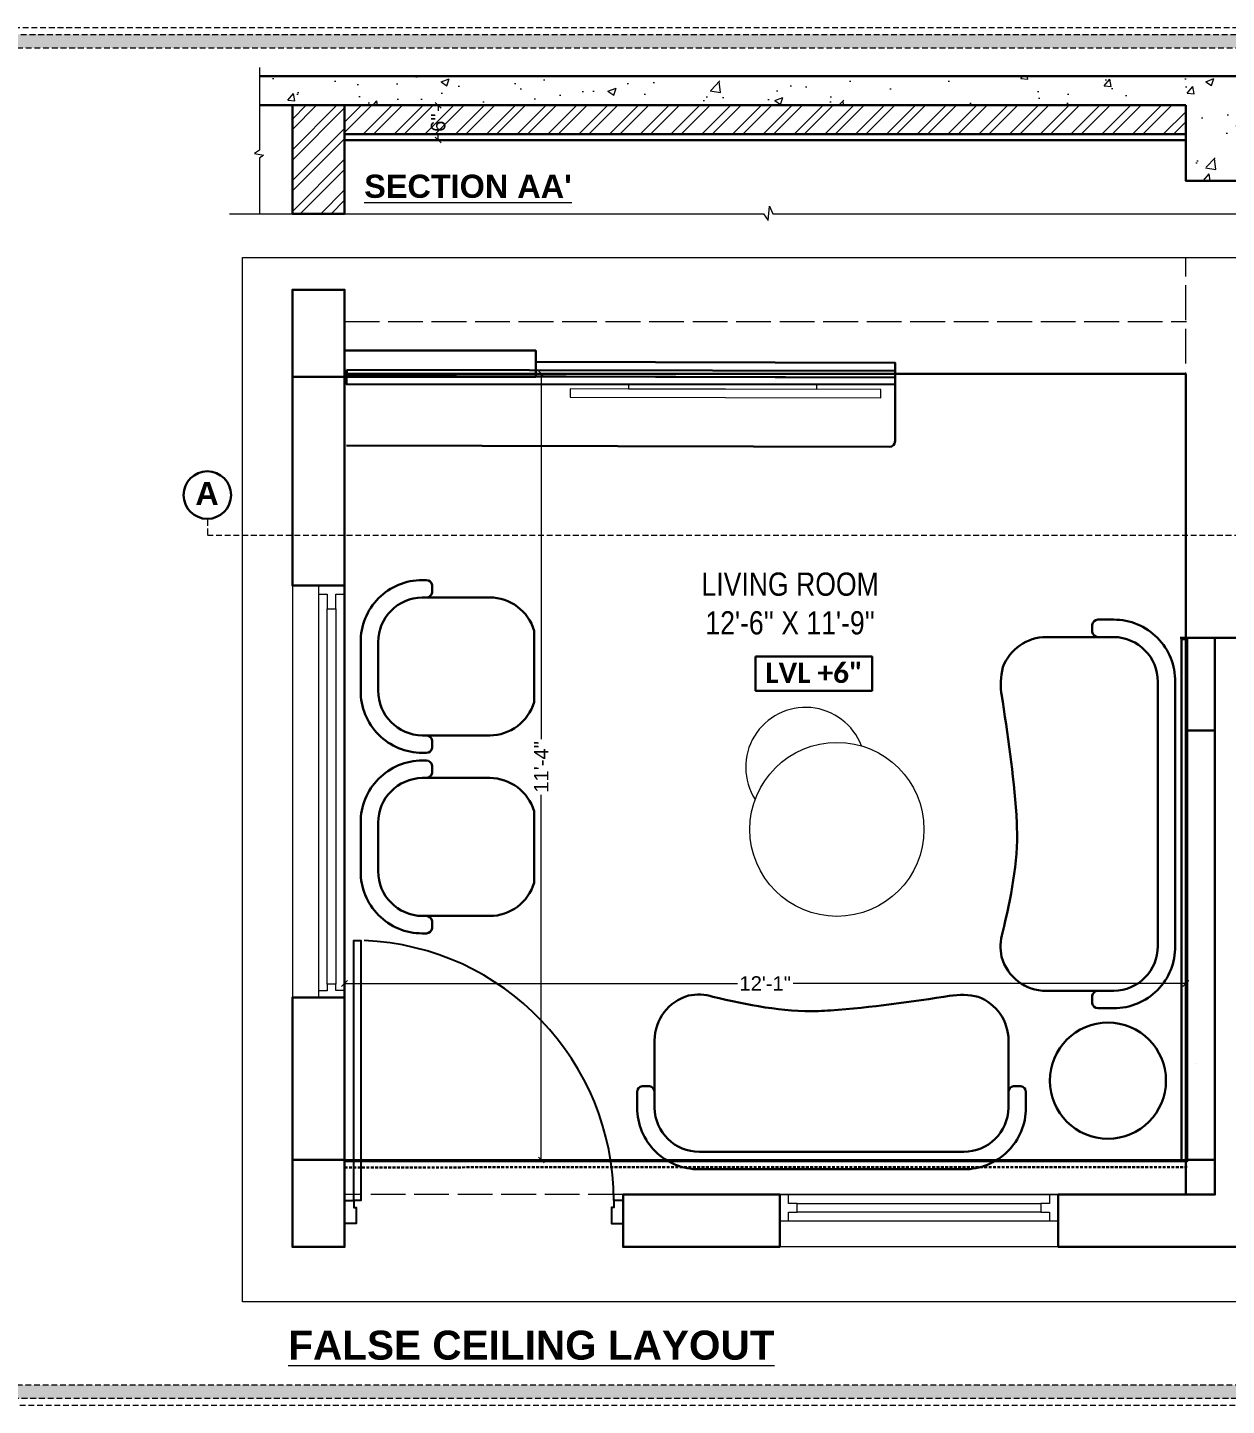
# Model space of a CAD drawing. Header units: millimetres. Extents: x 35877 to 3066687, y -650199 to -40525.
# Drawn here: x 147980.7 to 148187.3, y -179339.3 to -179101.8 of the extents above; entities that cross this region are included whole.
import ezdxf

# ---------------------------------------------------------------- set-up
doc = ezdxf.new("R2010")
doc.units = ezdxf.units.MM
doc.header["$MEASUREMENT"] = 0
doc.header["$PDMODE"] = 35
for name, pattern in [('00 . GROUND FLOOR$0$DASHED', [0.75, 0.5, -0.25]), ('ACAD_ISO02W100', [15, 12, -3]), ('DASHED', [0.75, 0.5, -0.25]), ('DASHEDX2', [1.5, 1, -0.5])]:
    doc.linetypes.add(name, pattern=pattern)
doc.layers.get('Defpoints').update_dxf_attribs({"color": 220})
for name, color, linetype in [('AR DOOR', 40, 'Continuous'), ('AR ELE-5', 134, 'Continuous'), ('AR HATCH-7', 7, 'Continuous'), ('Labels and Texts', 8, 'Continuous'), ('str coll', 6, 'Continuous')]:
    doc.layers.add(name, color=color, linetype=linetype)
for name, color, linetype, lineweight in [('COLUMN', 1, 'Continuous', 30), ('DIM.', 250, 'Continuous', 13), ('dim05', 1, 'Continuous', 13), ('Dimension', 10, 'DASHEDX2', 20), ('FALSE CEILING', 6, 'Continuous', 30), ('FIRST FLOOR ( TEXT )', 7, 'Continuous', 9), ('FUR', 250, 'Continuous', 0), ('FURNITURE', 32, 'Continuous', 9), ('furniture dimensions', 1, 'DASHED', 0), ('FURNITURE-1', 252, 'Continuous', 13), ('GDR_FLOATING COLUMN', 3, 'Continuous', 18), ('GROUND FLOOR', 7, 'Continuous', 9), ('GROUND FLOOR  ( PLINE )', 251, 'Continuous', 30), ('GROUND FLOOR ( DW_RAIL )', 7, 'Continuous', 9), ('Labelling', 1, 'Continuous', 25), ('NAME PLATE', 7, 'Continuous', 25), ('SECTION ( SLAB PLine )', 104, 'Continuous', 30), ('wall', 7, 'Continuous', 30), ('XX~SLAB ( BEAM )~ ( DIM )', 7, 'Continuous', 9)]:
    doc.layers.add(name, color=color, linetype=linetype, lineweight=lineweight)
doc.styles.add('Arial', font='arial.ttf')
doc.styles.add('century g', font='GOTHIC.TTF')
doc.styles.add('KATHA', font='swissc.ttf')
doc.styles.get("Standard").update_dxf_attribs({"font": 'arial.ttf', "height": 6})
doc.dimstyles.new('ISO-25', dxfattribs={"dimtxt": 2.5, "dimasz": 1, "dimexe": 0.5, "dimexo": 1, "dimtad": 0, "dimdec": 1, "dimlunit": 4, "dimtxsty": 'Standard', "dimblk": 'OBLIQUE', "dimcen": 2.5, "dimclrd": 1, "dimclre": 1, "dimclrt": 5, "dimadec": 0, "dimazin": 0, "dimtfac": 1, "dimtdec": 1, "dimtmove": 0, "dimatfit": 3, "dimfxl": 1, "dimlwd": -1, "dimarcsym": 0})

# ---------------------------------------------------------------- blocks, each defined once
blk = doc.blocks.new('*U20')
for points in [[(0, 0), (0, 1120), (30, 1120), (30, 0)], [(-40, 0), (0, 0), (0, -30), (10, -30), (10, -100), (-40, -100)], [(1160, 0), (1120, 0), (1120, -30), (1110, -30), (1110, -100), (1160, -100)]]:
    blk.add_lwpolyline(points, close=True)
at = {"layer": 'AR ELE-5', "linetype": 'ByBlock', "ltscale": 15}
blk.add_arc((-1.6, -0.7), 1121.6, 0.03474, 87.62699, dxfattribs=at)
blk = doc.blocks.new('_Oblique')
at = {"layer": 'wall', "color": 0, "lineweight": -2}
blk.add_line((-0.5, -0.5), (0.5, 0.5), dxfattribs=at)
blk = doc.blocks.new('*D577')
at = {"layer": 'Defpoints', "color": 0, "lineweight": 0, "transparency": 16777216}
for p in [(148051.44, -179115.19, 0.05), (148051.44, -179121.19, 0.05), (148051.44, -179121.19)]:
    blk.add_point(p, dxfattribs=at)
at = {"layer": 'dim05', "color": 1, "linetype": 'Continuous', "transparency": 16777216}
for p, q in [((148051.44, -179115.19), (148051.44, -179116.12)), ((148051.44, -179121.19), (148051.44, -179120.25))]:
    blk.add_line(p, q, dxfattribs=at)
at = {"layer": 'dim05', "color": 1, "linetype": 'Continuous', "lineweight": -2, "transparency": 16777216}
for p, q in [((148052.44, -179115.19), (148051.94, -179115.19)), ((148052.44, -179121.19), (148051.94, -179121.19))]:
    blk.add_line(p, q, dxfattribs=at)
at = {"layer": 'dim05', "color": 1, "transparency": 16777216}
for p, rotation in [((148051.44, -179115.19), 90), ((148051.44, -179121.19), 270)]:
    blk.add_blockref('_Oblique', p, dxfattribs=dict(at, rotation=rotation))
at = {"layer": 'dim05', "color": 5, "lineweight": 25, "transparency": 16777216, "insert": (148051.44, -179118.19), "char_height": 2.5, "attachment_point": 5, "rotation": 90, "style": 'Arial'}
blk.add_mtext('6"', dxfattribs=at)
blk = doc.blocks.new('*D896')
at = {"layer": 'Defpoints', "color": 0, "lineweight": 0, "transparency": 16777216}
for p in [(148062.34, -179161.48, 0.05), (148062.34, -179297.02, 0.05), (148069.2, -179297.02)]:
    blk.add_point(p, dxfattribs=at)
at = {"layer": 'dim05', "color": 1, "linetype": 'Continuous', "lineweight": -2, "transparency": 16777216}
for p, q in [((148063.34, -179161.48), (148069.7, -179161.48)), ((148063.34, -179297.02), (148069.7, -179297.02))]:
    blk.add_line(p, q, dxfattribs=at)
at = {"layer": 'dim05', "color": 1, "linetype": 'Continuous', "transparency": 16777216}
for p, q in [((148069.2, -179161.48), (148069.2, -179224.45)), ((148069.2, -179297.02), (148069.2, -179234.05))]:
    blk.add_line(p, q, dxfattribs=at)
at = {"layer": 'dim05', "color": 1, "transparency": 16777216}
for p, rotation in [((148069.2, -179161.48), 90), ((148069.2, -179297.02), 270)]:
    blk.add_blockref('_Oblique', p, dxfattribs=dict(at, rotation=rotation))
at = {"layer": 'dim05', "color": 5, "lineweight": 25, "transparency": 16777216, "insert": (148069.2, -179229.25), "char_height": 2.5, "attachment_point": 5, "rotation": 90, "style": 'Arial'}
blk.add_mtext('11\'-4"', dxfattribs=at)
blk = doc.blocks.new('*D897')
at = {"layer": 'Defpoints', "color": 0, "lineweight": 0, "transparency": 16777216}
for p in [(148180.3, -179266.58, 0.05), (148180.3, -179266.58), (148035.3, -179267.78, 0.05)]:
    blk.add_point(p, dxfattribs=at)
at = {"layer": 'dim05', "color": 1, "linetype": 'Continuous', "lineweight": -2, "transparency": 16777216}
for p, q in [((148035.3, -179266.78), (148035.3, -179266.08)), ((148180.3, -179265.58), (148180.3, -179266.08))]:
    blk.add_line(p, q, dxfattribs=at)
at = {"layer": 'dim05', "color": 1, "linetype": 'Continuous', "transparency": 16777216}
for p, q in [((148035.3, -179266.58), (148103, -179266.58)), ((148180.3, -179266.58), (148112.6, -179266.58))]:
    blk.add_line(p, q, dxfattribs=at)
at = {"layer": 'dim05', "color": 1, "transparency": 16777216, "rotation": 180}
blk.add_blockref('_Oblique', (148035.3, -179266.58), dxfattribs=at)
at = {"layer": 'dim05', "color": 1, "transparency": 16777216}
blk.add_blockref('_Oblique', (148180.3, -179266.58), dxfattribs=at)
at = {"layer": 'dim05', "color": 5, "lineweight": 25, "transparency": 16777216, "insert": (148107.8, -179266.58), "char_height": 2.5, "attachment_point": 5, "style": 'Arial'}
blk.add_mtext('12\'-1"', dxfattribs=at)

msp = doc.modelspace()

# ---------------------------------------------------------------- hatches: boundary and pattern name
at = {"layer": 'AR HATCH-7', "lineweight": 0, "true_color": 0x939598, "transparency": 33554687}
h = msp.add_hatch(dxfattribs=at)
h.set_pattern_fill('ANSI32', color=252, scale=10)
h.set_pattern_definition([(45, (30.029, 227.097), (-2.65165043, 2.65165043), []), (45, (31.7967, 227.097), (-2.65165043, 2.65165043), [])])
h.paths.add_polyline_path([(148035.3013, -179115.1863), (148026.3013, -179115.1863), (148026.3013, -179133.8875), (148035.3013, -179133.8875)])
at = {"layer": 'Dimension', "true_color": 0xd39e00, "transparency": 33554687}
h = msp.add_hatch(color=42, dxfattribs=at)
h.paths.add_polyline_path([(147964.5076, -179102.964), (147964.5076, -179338.1464), (148298.6327, -179338.1464), (148298.6327, -179102.964)])
h.paths.add_polyline_path([(147966.8526, -179105.309), (148296.2877, -179105.309), (148296.2877, -179335.8015), (147966.8526, -179335.8015)], flags=16)
at = {"layer": 'FURNITURE-1', "lineweight": 0, "true_color": 0xc7c8ca, "transparency": 33554687}
h = msp.add_hatch(dxfattribs=at)
h.set_pattern_fill('AR-CONC', color=9, scale=2)
h.set_pattern_definition([(50, (30.029, 227.097), (14.34520365, -1.2550427), [1.5, -16.5]), (355, (30.029, 227.097), (-2.7750267, 15.0438427), [1.2, -13.2]), (100.4514445, (31.224, 226.992), (11.5701769, 13.7887998), [1.2748038, -14.0228422]), (46.1842, (30.029, 231.097), (21.3448266, -3.3103856), [2.25, -24.75]), (96.635635, (31.808, 230.82), (18.693239, 19.482372), [1.9122068, -21.0342752]), (351.184164, (30.03, 231.097), (18.693239, 19.482372), [1.8, -19.8]), (21, (32.029, 230.097), (11.93814104, -8.0523778), [1.5, -16.5]), (326, (32.029, 230.097), (4.8663066, 14.5030009), [1.2, -13.2]), (71.451445, (33.024, 229.426), (16.8044475, 6.45062306), [1.2748038, -14.0228422]), (37.5, (30.029, 227.097), (0.24319711, 6.65787708), [0, -13.04, 0, -13.4, 0, -13.25]), (7.5, (30.029, 227.097), (5.26139075, 7.88823424), [0, -7.64, 0, -12.74, 0, -5.05]), (327.5, (25.569, 227.097), (10.67644872, -0.45109743), [0, -5, 0, -15.6, 0, -20.7]), (317.5, (23.569, 227.097), (11.6637234, 2.00209965), [0, -6.5, 0, -10.36, 0, -14.7])])
h.paths.add_polyline_path([(148189.3013, -179115.1863), (148194.4168, -179115.1863), (148194.4168, -179110.1863), (148020.6179, -179110.1863), (148020.6179, -179115.1863), (148180.3013, -179115.1863), (148180.3013, -179128.1863), (148189.3013, -179128.1863)])
at = {"layer": 'FURNITURE-1', "lineweight": 0, "transparency": 33554572}
h = msp.add_hatch(dxfattribs=at)
h.set_pattern_fill('ANSI32', color=6, scale=10)
h.set_pattern_definition([(45, (-116.5343, 1587.7384), (-2.65165043, 2.65165043), []), (45, (-114.7665, 1587.7384), (-2.65165043, 2.65165043), [])])
h.paths.add_polyline_path([(148180.3013, -179115.1863), (148035.3013, -179115.1863), (148035.3013, -179120.1863), (148180.3013, -179120.1863)])

# ---------------------------------------------------------------- linework, layer by layer
at = {"color": 9, "lineweight": 9, "true_color": 0xc7c8ca, "transparency": 33554687, "elevation": 0.0495}
for points in [[(148127.7062, -179165.6393), (148127.7099, -179164.1926), (148074.1662, -179164.0543), (148074.1625, -179165.501)], [(148116.6741, -179164.1517), (148116.6761, -179163.3857), (148084.2393, -179163.302), (148084.2373, -179164.0679)]]:
    msp.add_lwpolyline(points, close=True, dxfattribs=at)
at = {"layer": 'COLUMN', "transparency": 33554687, "elevation": 0.0495}
for points in [[(148026.3013, -179146.979), (148035.3013, -179146.979), (148035.3013, -179161.979), (148026.3013, -179161.979)], [(148026.3013, -179296.979), (148035.3013, -179296.979), (148035.3013, -179311.979), (148026.3013, -179311.979)]]:
    msp.add_lwpolyline(points, close=True, dxfattribs=at)
at = {"layer": 'Dimension', "color": 42, "true_color": 0xd39e00, "transparency": 33554687, "elevation": 0.2925}
for points in [[(147963.3351, -179101.7915), (148299.8052, -179101.7915), (148299.8052, -179339.3189), (147963.3351, -179339.3189)], [(147964.5076, -179102.964), (148298.6327, -179102.964), (148298.6327, -179338.1464), (147964.5076, -179338.1464)], [(147966.8526, -179105.309), (148296.2877, -179105.309), (148296.2877, -179335.8015), (147966.8526, -179335.8015)]]:
    msp.add_lwpolyline(points, close=True, dxfattribs=at)
at = {"layer": 'FALSE CEILING', "color": 1, "linetype": 'DASHEDX2', "lineweight": 0, "transparency": 33554687, "elevation": 4.2221}
msp.add_lwpolyline([(148011.6637, -179186.6585), (148011.6637, -179189.2993), (148197.6197, -179189.2993), (148197.6197, -179186.4728)], dxfattribs=at)
at = {"layer": 'FUR', "transparency": 33554687}
msp.add_line((148182.1701, -179280.2903, 0.0495), (148182.1701, -179280.2903, 0.0495), dxfattribs=at)
msp.add_line((148182.1701, -179280.2903, 0.0495), (148182.1701, -179280.2903, 0.0495), dxfattribs=at)
at = {"layer": 'FURNITURE', "color": 9, "lineweight": 30, "true_color": 0xc7c8ca, "transparency": 33554687}
for p, q in [((148130.1871, -179173.0918, 0.0495), (148130.2155, -179162.0919, 0.0495)), ((148035.6373, -179173.8568, 0.0495), (148129.1845, -179174.0892, 0.0495)), ((148180.3013, -179206.979, 0.0495), (148179.3013, -179206.979, 0.0495)), ((148035.304, -179302.979, 0.0495), (148035.3013, -179296.9963, 0.0495)), ((148035.3014, -179297.0175, 0.0495), (148180.3013, -179297.0175, 0.0495)), ((148035.3189, -179297.2819, 0.0495), (148180.5511, -179297.2149, 0.0495))]:
    msp.add_line(p, q, dxfattribs=at)
at = {"layer": 'FURNITURE', "color": 9, "lineweight": 30, "true_color": 0xc7c8ca, "transparency": 16777216}
for p, q in [((148048.6997, -179197.0295, 2.255), (148049.402, -179197.0295, 2.255)), ((148048.6997, -179200.0295, 2.255), (148049.402, -179200.0295, 2.255)), ((148060.3134, -179200.0295, 1.3684), (148049.402, -179200.0295, 2.255)), ((148050.402, -179199.1536, 2.255), (148050.402, -179197.9053, 2.255)), ((148164.1624, -179205.9807, 3.7496), (148164.1624, -179204.7324, 3.7496)), ((148167.8647, -179203.8566, 3.7496), (148165.1624, -179203.8566, 3.7496)), ((148067.9805, -179205.7627, 0.0093), (148067.9805, -179218.0823, 0.0093)), ((148156.251, -179206.8566, 2.8629), (148165.1624, -179206.8566, 3.7496)), ((148167.8647, -179206.8566, 3.7496), (148165.1624, -179206.8566, 3.7496)), ((148038.0884, -179207.5371, -1.3629), (148038.0884, -179216.3079, 1.462)), ((148041.0884, -179207.7455, -5.565), (148041.0884, -179216.0995, -2.9092)), ((148178.476, -179214.3642, 0.1316), (148178.476, -179260.349, 2.9565)), ((148175.476, -179214.5726, -4.0705), (148175.476, -179260.1406, -1.4147)), ((148048.6997, -179223.8155, 0.8959), (148049.402, -179223.8155, 0.8959)), ((148060.3134, -179223.8155, 1.3684), (148049.402, -179223.8155, 2.255)), ((148050.402, -179224.6914, 2.255), (148050.402, -179225.9397, 2.255)), ((148048.6997, -179226.8155, 0.8959), (148049.402, -179226.8155, 0.8959)), ((148048.6997, -179228.1555, 2.255), (148049.402, -179228.1555, 2.255)), ((148050.402, -179230.2797, 2.255), (148050.402, -179229.0314, 2.255)), ((148048.6997, -179231.1555, 2.255), (148049.402, -179231.1555, 2.255)), ((148060.3134, -179231.1555, 1.3684), (148049.402, -179231.1555, 2.255)), ((148067.9805, -179236.8887, 0.0093), (148067.9805, -179249.2083, 0.0093)), ((148038.0884, -179238.6631, -1.3629), (148038.0884, -179247.434, 1.462)), ((148041.0884, -179238.8715, -5.565), (148041.0884, -179247.2255, -2.9092)), ((148048.6997, -179254.9416, 0.8959), (148049.402, -179254.9416, 0.8959)), ((148060.3134, -179254.9416, 1.3684), (148049.402, -179254.9416, 2.255)), ((148050.402, -179255.8174, 2.255), (148050.402, -179257.0657, 2.255)), ((148048.6997, -179257.9416, 0.8959), (148049.402, -179257.9416, 0.8959)), ((148156.251, -179267.8566, 2.8629), (148165.1624, -179267.8566, 3.7496)), ((148164.1624, -179268.7324, 3.7496), (148164.1624, -179269.9807, 3.7496)), ((148167.8647, -179267.8566, 2.3904), (148165.1624, -179267.8566, 2.3904)), ((148167.8647, -179270.8566, 2.3904), (148165.1624, -179270.8566, 2.3904)), ((148088.7345, -179276.3791, 2.8629), (148088.7345, -179285.2905, 3.7496)), ((148149.7345, -179276.3791, 2.8629), (148149.7345, -179285.2905, 3.7496)), ((148085.7345, -179287.9928, 2.3904), (148085.7345, -179285.2905, 2.3904)), ((148087.8587, -179284.2905, 3.7496), (148086.6104, -179284.2905, 3.7496)), ((148088.7345, -179287.9928, 2.3904), (148088.7345, -179285.2905, 2.3904)), ((148149.7345, -179287.9928, 3.7496), (148149.7345, -179285.2905, 3.7496)), ((148150.6104, -179284.2905, 3.7496), (148151.8587, -179284.2905, 3.7496)), ((148152.7345, -179287.9928, 3.7496), (148152.7345, -179285.2905, 3.7496)), ((148142.0185, -179295.6041, -4.0705), (148096.4506, -179295.6041, -1.4147)), ((148142.2269, -179298.6041, 0.1316), (148096.2421, -179298.6041, 2.9565))]:
    msp.add_line(p, q, dxfattribs=at)
at = {"layer": 'FURNITURE', "color": 18, "lineweight": 0, "true_color": 0x000000, "transparency": 33554687, "elevation": 0.0549}
msp.add_lwpolyline([(148017.7073, -179141.4203), (148206.0881, -179141.4203), (148206.0881, -179321.4596), (148017.7073, -179321.4596)], close=True, dxfattribs=at)
at = {"layer": 'FURNITURE', "color": 9, "lineweight": 30, "true_color": 0xc7c8ca, "transparency": 33554687, "elevation": 0.0495}
msp.add_lwpolyline([(148068.208, -179159.4405), (148130.2235, -179159.5997), (148130.2119, -179162.0996), (148068.1964, -179161.9405), (148068.1964, -179161.9395)], dxfattribs=at)
for points in [[(148035.671, -179160.7806), (148130.2155, -179160.9906), (148130.2155, -179162.0919), (148035.6683, -179161.8565)], [(148179.5516, -179207.2311), (148180.5516, -179207.2311), (148180.5516, -179297.2251), (148179.5516, -179297.2251)]]:
    msp.add_lwpolyline(points, close=True, dxfattribs=at)
at = {"layer": 'FURNITURE', "color": 9, "lineweight": 25, "true_color": 0xc7c8ca, "transparency": 33554687, "elevation": 0.0495}
msp.add_lwpolyline([(148035.6747, -179161.8555), (148130.2119, -179162.0996), (148130.2119, -179163.3439), (148035.6709, -179163.3439)], close=True, dxfattribs=at)
at = {"layer": 'FURNITURE', "color": 9, "true_color": 0xc7c8ca, "transparency": 33554687}
msp.add_circle((148120.1609, -179240.0106, 0.1188), 15, dxfattribs=at)
at = {"layer": 'FURNITURE', "color": 9, "lineweight": 30, "true_color": 0xc7c8ca, "transparency": 16777216}
msp.add_circle((148166.8792, -179283.3334), 10.0007, dxfattribs=at)
at = {"layer": 'FURNITURE', "color": 9, "lineweight": 30, "true_color": 0xc7c8ca, "transparency": 33554687}
msp.add_arc((148129.1871, -179173.0893, 0.0495), 1, 269.852004, 359.852004, dxfattribs=at)
at = {"layer": 'FURNITURE', "color": 9, "lineweight": 30, "true_color": 0xc7c8ca, "transparency": 16777216}
for centre, radius, start, end in [((148048.6997, -179207.6413, 0.8959), 10.6118, 90, 180.562696), ((148049.402, -179198.0383, 0.8959), 1.0088, 7.573003, 90), ((148048.8052, -179207.7455, 0.8959), 7.7169, 90.900455, 180), ((148049.402, -179199.0207, 0.8959), 1.0088, 270, 352.426997), ((148060.2934, -179208.0494, 1.3684), 8.02, 16.566668, 89.857319), ((148165.1624, -179204.8654, 2.3904), 1.0088, 90, 172.426997), ((148167.8647, -179214.4684, 2.3904), 10.6118, 359.437304, 90), ((148156.271, -179214.8765, 4.2221), 8.02, 90.142681, 159.426293), ((148165.1624, -179205.8478, 2.3904), 1.0088, 187.573003, 270), ((148167.7592, -179214.5726, 2.3904), 7.7169, 0, 89.099545), ((148160.7982, -179214.9744, 4.2221), 12.384, 166.380272, 189.494728), ((148048.6997, -179216.2037, 0.8959), 10.6118, 179.437304, 270), ((148048.8052, -179216.0995, 0.8959), 7.7169, 180, 269.099545), ((148060.2934, -179215.7956, 1.3684), 8.02, 270.142681, 343.433332), ((148049.402, -179224.8243, 0.8959), 1.0088, 7.573003, 90), ((148049.402, -179225.8067, 0.8959), 1.0088, 270, 352.426997), ((148048.6997, -179238.7673, 0.8959), 10.6118, 90, 180.562696), ((148049.402, -179229.1643, 0.8959), 1.0088, 7.573003, 90), ((148049.402, -179230.1467, 0.8959), 1.0088, 270, 352.426997), ((148048.8052, -179238.8715, 0.8959), 7.7169, 90.900455, 180), ((148060.2934, -179239.1755, 1.3684), 8.02, 16.566668, 89.857319), ((148048.6997, -179247.3297, 0.8959), 10.6118, 179.437304, 270), ((148048.8052, -179247.2255, 0.8959), 7.7169, 180, 269.099545), ((148060.2934, -179246.9216, 1.3684), 8.02, 270.142681, 343.433332), ((148049.402, -179255.9504, 0.8959), 1.0088, 7.573003, 90), ((148049.402, -179256.9328, 0.8959), 1.0088, 270, 352.426997), ((148156.4923, -179260.2511, -1.3219), 8.1339, 162.618345, 192.466718), ((148167.8647, -179260.2448, 2.3904), 10.6118, 270, 0.562696), ((148167.7592, -179260.1406, 2.3904), 7.7169, 270.900455, 0), ((148156.271, -179259.8366, 2.8629), 8.02, 195.700879, 269.857319), ((148096.7545, -179276.3991, 2.8629), 8.02, 105.700879, 179.857319), ((148096.34, -179276.6205, -1.3219), 8.1339, 72.618345, 102.466718), ((148141.6168, -179280.9264, 4.2221), 12.384, 76.380272, 99.494728), ((148141.7146, -179276.3991, 4.2221), 8.02, 0.142681, 69.426293), ((148165.1624, -179268.8654, 2.3904), 1.0088, 90, 172.426997), ((148165.1624, -179269.8478, 2.3904), 1.0088, 187.573003, 270), ((148086.7433, -179285.2905, 2.3904), 1.0088, 97.573003, 180), ((148087.7257, -179285.2905, 2.3904), 1.0088, 0, 82.426997), ((148150.7433, -179285.2905, 2.3904), 1.0088, 97.573003, 180), ((148151.7257, -179285.2905, 2.3904), 1.0088, 0, 82.426997), ((148096.3463, -179287.9928, 2.3904), 10.6118, 180, 270.562696), ((148096.4506, -179287.8873, 2.3904), 7.7169, 180.900455, 270), ((148142.1227, -179287.9928, 2.3904), 10.6118, 269.437304, 0), ((148142.0185, -179287.8873, 2.3904), 7.7169, 270, 359.099545)]:
    msp.add_arc(centre, radius, start, end, dxfattribs=at)
at = {"layer": 'FURNITURE', "color": 9, "true_color": 0xc7c8ca, "transparency": 33554687}
msp.add_arc((148114.7521, -179229.2987, 0.1188), 10.3133, 20.909611, 212.672441, dxfattribs=at)
at = {"layer": 'FURNITURE', "color": 9, "lineweight": 30, "true_color": 0xc7c8ca, "transparency": 16777216}
for points in [[(148148.5369, -179216.7127, 3.8912), (148149.6008, -179223.5947, 2.6621), (148150.7219, -179231.1793, 1.4103), (148151.5417, -179245.1235, 1.5915), (148150.1379, -179251.8233, 0.1233), (148148.7299, -179257.8212, -1.3219)], [(148139.8785, -179268.665, 3.8912), (148132.9965, -179269.7289, 2.6621), (148125.4118, -179270.85, 1.4103), (148111.4676, -179271.6699, 1.5915), (148104.7678, -179270.266, 0.1233), (148098.7699, -179268.858, -1.3219)]]:
    msp.add_open_spline(points, degree=3, knots=[1.8844998, 1.8844998, 1.8844998, 1.8844998, 22.97733312, 25.09559381, 43.70575449, 43.70575449, 43.70575449, 43.70575449], dxfattribs=at)
at = {"layer": 'furniture dimensions', "color": 6, "linetype": 'Continuous', "lineweight": 30, "transparency": 33554687}
for p, q in [((148035.3014, -179297.0175, 0.0495), (148035.3013, -179161.479, 0.0495)), ((148180.3013, -179161.479, 0.0495), (148035.3013, -179161.479, 0.0495)), ((148180.3013, -179161.479, 0.0495), (148180.3013, -179297.0175, 0.0495)), ((148180.3013, -179297.0175, 0.0495), (148035.3013, -179297.0175, 0.0495))]:
    msp.add_line(p, q, dxfattribs=at)
at = {"layer": 'furniture dimensions', "color": 9, "linetype": 'Continuous', "lineweight": 0, "true_color": 0xc7c8ca, "transparency": 33554687, "elevation": 0.0495}
msp.add_lwpolyline([(148020.6179, -179108.6863), (148020.6179, -179122.9366), (148019.7745, -179123.5138), (148021.3049, -179123.7638), (148020.6179, -179124.3084), (148020.6179, -179133.8875)], dxfattribs=at)
at = {"layer": 'furniture dimensions', "color": 9, "linetype": 'Continuous', "lineweight": 0, "true_color": 0xc7c8ca, "transparency": 33554687}
msp.add_lwpolyline([(148015.484, -179133.8875), (148107.5324, -179133.8875), (148108.3107, -179135.068), (148108.5607, -179132.5864), (148109.1431, -179133.8875), (148201.3873, -179133.8875)], dxfattribs=at)
at = {"layer": 'FURNITURE-1', "color": 1, "linetype": 'ByBlock', "lineweight": 30, "transparency": 33554687}
msp.add_circle((148011.6462, -179182.3845), 4.0941, dxfattribs=at)
at = {"layer": 'GDR_FLOATING COLUMN', "color": 9, "linetype": '00 . GROUND FLOOR$0$DASHED', "lineweight": 30, "true_color": 0xc7c8ca, "transparency": 33554687}
msp.add_line((148035.3194, -179298.2819, 0.0495), (148180.55, -179298.2149, 0.0495), dxfattribs=at)
at = {"layer": 'GROUND FLOOR', "transparency": 33554687}
for p, q in [((148068.2448, -179157.479, 0.0495), (148035.3013, -179157.479, 0.0495)), ((148068.2448, -179157.479, 0.0495), (148068.2448, -179161.979, 0.0495)), ((148035.3013, -179161.979, 0.0495), (148035.3013, -179311.979, 0.0495)), ((148068.2448, -179161.979, 0.0495), (148035.3013, -179161.979, 0.0495)), ((148035.3013, -179161.979, 0.0495), (148035.3013, -179311.979, 0.0495)), ((148026.3013, -179197.979, 0.0495), (148026.3013, -179268.979, 0.0495)), ((148035.3013, -179197.979, 0.0495), (148026.3013, -179197.979, 0.0495)), ((148035.3013, -179268.979, 0.0495), (148026.3013, -179268.979, 0.0495)), ((148185.3013, -179302.979, 0.0495), (148083.3013, -179302.979, 0.0495)), ((148083.3013, -179302.979, 0.0495), (148083.3013, -179311.979, 0.0495))]:
    msp.add_line(p, q, dxfattribs=at)
at = {"layer": 'GROUND FLOOR  ( PLINE )', "transparency": 33554687, "elevation": 0.0495}
for points in [[(148035.3013, -179161.979), (148068.2448, -179161.979), (148068.2448, -179157.479), (148035.3013, -179157.479), (148035.3013, -179146.979), (148026.3013, -179146.979), (148026.3013, -179197.979), (148035.3013, -179197.979)], [(148035.3013, -179268.979), (148026.3013, -179268.979), (148026.3013, -179311.979), (148035.3013, -179311.979)], [(148083.3013, -179302.979), (148110.3013, -179302.979), (148110.3013, -179311.979), (148083.3013, -179311.979)]]:
    msp.add_lwpolyline(points, close=True, dxfattribs=at)
msp.add_lwpolyline([(148206.0881, -179224.979), (148189.8013, -179224.979), (148189.8013, -179206.979), (148185.3013, -179206.979), (148185.3013, -179302.979), (148158.3013, -179302.979), (148158.3013, -179311.979), (148189.8013, -179311.979)], dxfattribs=at)
at = {"layer": 'GROUND FLOOR ( DW_RAIL )', "transparency": 33554687, "elevation": 0.0495}
for points in [[(148035.3013, -179268.979), (148035.3013, -179267.7812), (148033.8013, -179267.7812), (148033.8013, -179266.7151), (148032.3013, -179266.7151), (148032.3013, -179201.979), (148033.8013, -179201.979), (148033.8013, -179199.479), (148035.3013, -179199.479), (148035.3013, -179197.979), (148030.8013, -179197.979), (148030.8013, -179199.479), (148032.3013, -179199.479), (148032.3013, -179201.979), (148033.8013, -179201.979), (148033.8013, -179266.7151), (148032.3013, -179266.7151), (148032.3013, -179267.8505), (148030.8013, -179267.8505), (148030.8013, -179268.979), (148035.3013, -179268.979), (148035.3013, -179197.979), (148030.8013, -179197.979), (148030.8013, -179268.979)], [(148110.3013, -179302.979), (148158.3013, -179302.979), (148158.3013, -179311.979), (148110.3013, -179311.979)], [(148158.3013, -179302.979), (148156.8013, -179302.979), (148156.8013, -179304.479), (148155.3013, -179304.479), (148155.3013, -179305.979), (148113.3013, -179305.979), (148113.3013, -179304.479), (148111.8013, -179304.479), (148111.8013, -179302.979), (148110.3013, -179302.979), (148110.3013, -179307.479), (148111.8013, -179307.479), (148111.8013, -179305.979), (148113.3013, -179305.979), (148113.3013, -179304.479), (148155.3013, -179304.479), (148155.3013, -179305.979), (148156.8013, -179305.979), (148156.8013, -179307.479), (148158.3013, -179307.479), (148158.3013, -179302.979), (148110.3013, -179302.979), (148110.3013, -179307.479), (148158.3013, -179307.479)]]:
    msp.add_lwpolyline(points, close=True, dxfattribs=at)
at = {"layer": 'Labelling', "color": 251, "linetype": 'ACAD_ISO02W100', "lineweight": 0, "ltscale": 0.5, "true_color": 0x636466, "transparency": 33554687}
for p, q in [((148180.3013, -179302.2283, 0.0495), (148180.3013, -179141.4203, 0.0495)), ((148035.3013, -179152.479, 0.0495), (148180.4189, -179152.479, 0.0495)), ((148035.3013, -179161.479, 0.0495), (148180.3013, -179161.479, 0.0495)), ((148035.3013, -179161.479, 0.0495), (148180.3013, -179161.479, 0.0495)), ((148083.3013, -179302.979, 0.0495), (148035.3013, -179302.979, 0.0495))]:
    msp.add_line(p, q, dxfattribs=at)
at = {"layer": 'Labelling', "lineweight": 30, "ltscale": 10, "transparency": 33554687, "elevation": 0.0495}
for points in [[(148180.3013, -179206.979), (148185.3013, -179206.979), (148185.3013, -179222.979), (148180.3013, -179222.979)], [(148180.3013, -179296.979), (148185.3013, -179296.979), (148185.3013, -179302.979), (148180.3013, -179302.979)]]:
    msp.add_lwpolyline(points, close=True, dxfattribs=at)
at = {"layer": 'Labels and Texts', "color": 1, "lineweight": 30, "ltscale": 0.3, "transparency": 33554687, "elevation": 0.0549}
msp.add_lwpolyline([(148106.1484, -179210.2266), (148126.2268, -179210.2266), (148126.2268, -179216.1205), (148106.1484, -179216.1205)], close=True, dxfattribs=at)
at = {"layer": 'SECTION ( SLAB PLine )', "color": 1, "transparency": 33554687}
for p, q in [((148020.6179, -179110.1863, 0.0495), (148194.4168, -179110.1863, 0.0495)), ((148020.6179, -179115.1863, 0.0495), (148180.3013, -179115.1863, 0.0495))]:
    msp.add_line(p, q, dxfattribs=at)
at = {"layer": 'SECTION ( SLAB PLine )', "color": 1, "transparency": 33554687, "elevation": 0.0495}
msp.add_lwpolyline([(148189.3013, -179115.1863), (148189.3013, -179128.1863), (148180.3013, -179128.1863), (148180.3013, -179115.1863)], dxfattribs=at)
at = {"layer": 'str coll', "lineweight": 30, "transparency": 33554687}
for p, q in [((148035.3013, -179120.1863, 0.0495), (148180.3013, -179120.1863, 0.0495)), ((148035.3013, -179121.1863, 0.0495), (148180.3013, -179121.1863, 0.0495))]:
    msp.add_line(p, q, dxfattribs=at)
at = {"layer": 'XX~SLAB ( BEAM )~ ( DIM )', "lineweight": 30, "transparency": 33554687, "elevation": 0.0495}
msp.add_lwpolyline([(148026.3013, -179115.1863), (148035.3013, -179115.1863), (148035.3013, -179133.8875), (148026.3013, -179133.8875)], close=True, dxfattribs=at)

# ---------------------------------------------------------------- block references
at = {"layer": 'AR DOOR', "linetype": 'ByBlock', "lineweight": -2, "transparency": 33554687, "extrusion": (0, 0, -1), "xscale": -0.04000000000002399, "yscale": 0.04000000000002399, "zscale": -0.04000000000002399}
msp.add_blockref('*U20', (-148036.9013, -179303.979, -0.0495), dxfattribs=at)

# ---------------------------------------------------------------- texts
at = {"layer": 'DIM.', "color": 1, "transparency": 33554687}
for s, width, gutter_width, insert, char_height, attachment_point in [("{\\fArial|b1|i0|c0|p34;\\LSECTION AA'}", 111.558836, 1, (148038.6852, -179127.1469, 0.1188), 4, 1), ('{\\fArial|b1|i0|c0|p34;A}', 81.875724, 1.1277, (148013.6188, -179180.109), 4, 3), ('{\\fArial|b1|i0|c0|p34;\\LFALSE CEILING LAYOUT}', 111.558836, 1, (148025.5951, -179326.4256, 0.3618), 5, 1)]:
    msp.add_mtext_dynamic_manual_height_columns(s, width=width, gutter_width=gutter_width, heights=[0], dxfattribs=dict(at, insert=insert, char_height=char_height, attachment_point=attachment_point))
at = {"layer": 'FIRST FLOOR ( TEXT )', "transparency": 33554687, "insert": (148112.1008, -179201.1017, 0.0495), "char_height": 4, "attachment_point": 5, "style": 'KATHA'}
msp.add_mtext("LIVING ROOM\\P12'-6'' X 11'-9''", dxfattribs=at)
at = {"layer": 'NAME PLATE', "color": 251, "true_color": 0x636466, "transparency": 33554687, "insert": (148116.2264, -179213.0385, 0.0549), "char_height": 3.5, "attachment_point": 5, "style": 'century g'}
msp.add_mtext_dynamic_manual_height_columns('{\\fCalibri|b1|i0|c0|p34;\\C256;\\c0;LVL +6"}', width=51.719113, gutter_width=1, heights=[0], dxfattribs=at)

# ---------------------------------------------------------------- dimensions: what is measured, and where the dimension line sits
at = {"layer": 'dim05', "color": 27, "lineweight": 25, "true_color": 0x7d5120, "transparency": 33554687}
for base, p1, p2, override, picture, middle in [((148051.4351, -179121.1863), (148051.4351, -179115.1863, 0.0495), (148051.4351, -179121.1863, 0.0495), {"dimtxsty": 'Arial'}, '*D577', (148051.4351, -179118.1863)), ((148069.2012, -179297.0175), (148062.3401, -179161.479, 0.0495), (148062.3401, -179297.0175, 0.0495), {"dimdec": 0, "dimtxsty": 'Arial'}, '*D896', (148069.2012, -179229.2482))]:
    dim = msp.add_linear_dim(base=base, p1=p1, p2=p2, angle=90, dimstyle='ISO-25', override=override, dxfattribs=at)
    dim.commit()
    dim.dimension.update_dxf_attribs({"geometry": picture, "text_midpoint": middle})
dim = msp.add_linear_dim(base=(148180.3013, -179266.5834), p1=(148035.3014, -179267.7812, 0.0495), p2=(148180.3013, -179266.5834, 0.0495), dimstyle='ISO-25', override={"dimtxsty": 'Arial'}, dxfattribs=at)
dim.commit()
dim.dimension.update_dxf_attribs({"geometry": '*D897', "text_midpoint": (148107.8013, -179266.5834)})

doc.saveas('drawing.dxf')
